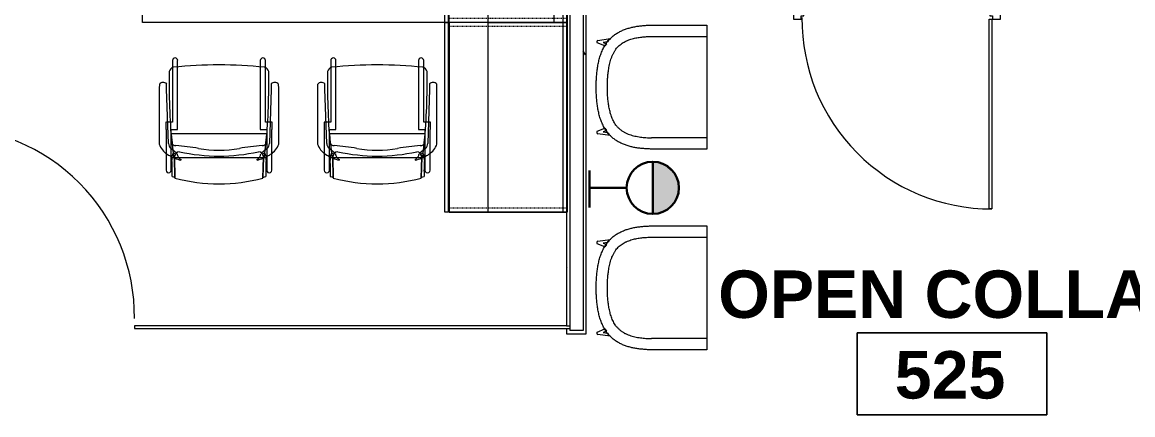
# Model space of a CAD drawing. Header units: inches. Extents: x 0 to 2535, y 0 to 2055.
# Drawn here: x 486.6 to 697.1, y 847.9 to 922.4 of the extents above; entities that cross this region are included whole.
import ezdxf

# ---------------------------------------------------------------- set-up
doc = ezdxf.new("R2010")
doc.units = ezdxf.units.IN
doc.header["$MEASUREMENT"] = 0
doc.linetypes.add('Dash', pattern=[0.25, 0.125, -0.125])
for name, color, linetype, lineweight in [('A-ANNO-NOTE', 131, 'Continuous', 9), ('A-AREA-IDEN', 2, 'Continuous', 9), ('A-DOOR', 31, 'Continuous', 13), ('A-WALL', 113, 'Continuous', 13), ('A-WALL-PATT', 111, 'Continuous', 13), ('I-FURN', 30, 'Continuous', 9), ('I-FURN-PNLS', 30, 'Continuous', 9), ('I-WALL', 2, 'Continuous', 13)]:
    doc.layers.add(name, color=color, linetype=linetype, lineweight=lineweight)
doc.styles.add('Swis721 Lt BT_B', font='', dxfattribs={"height": 9})
doc.styles.get('Swis721 Lt BT_B').set_extended_font_data('Swis721 Lt BT', bold=True)
pattern_1 = [(0, (0, 0), (30.72, 7.68), [1.267, -21.773, 1.267, -21.773, -122.88]), (0, (0, 0), (30.72, 7.68), [-46.08, 1.267, -44.813, 1.267, -21.773, -53.76]), (0, (0, 0), (30.72, 7.68), [-115.2, 1.267, -14.093, 1.267, -37.133]), (120, (11.52, 3.84), (-22.011075, 22.7643), [1.267, -21.773, 1.267, -21.773, -122.88]), (120, (11.52, 3.84), (-22.011075, 22.7643), [-46.08, 1.267, -44.813, 1.267, -21.773, -53.76]), (120, (11.52, 3.84), (-22.011075, 22.7643), [-115.2, 1.267, -14.093, 1.267, -37.133]), (240, (15.36, 19.2), (-8.708925, -30.4443), [1.267, -21.773, 1.267, -21.773, -122.88]), (240, (15.36, 19.2), (-8.708925, -30.4443), [-46.08, 1.267, -44.813, 1.267, -21.773, -53.76]), (240, (15.36, 19.2), (-8.708925, -30.4443), [-115.2, 1.267, -14.093, 1.267, -37.133])]

# ---------------------------------------------------------------- blocks, each defined once
blk = doc.blocks.new('F - EXECUTIVE DESK 2 - F - EXECUTIVE DESK 2-7090499-Level 05 POWER _ SIGNAL')
at = {"layer": 'I-FURN'}
for p, q in [((23.5, -35.87), (23.5, -12)), ((23.5, -12), (23.5, -35.86)), ((23.5, -12), (59.5, -12)), ((23.5, -12), (59.5, -12)), ((59.5, -35.86), (59.5, -12)), ((59.5, -12), (59.5, -35.87)), ((23.5, -35.87), (23.5, -35.99)), ((23.5, -36), (23.5, -35.87)), ((23.5, -35.87), (23.5, -36)), ((23.5, -35.93), (23.5, -35.87)), ((59.5, -35.87), (23.5, -35.87)), ((59.5, -35.87), (23.5, -35.87)), ((23.5, -35.99), (23.5, -35.93)), ((23.5, -36), (23.5, -36.1)), ((23.5, -36.3), (23.5, -36)), ((23.5, -36.1), (23.5, -36)), ((23.5, -36.02), (23.5, -36.08)), ((23.5, -36.17), (23.5, -36.1)), ((23.5, -36.13), (23.5, -36.18)), ((23.5, -36.17), (23.5, -36.22)), ((23.5, -36.18), (23.5, -36.17)), ((23.5, -36.22), (23.5, -36.37)), ((23.5, -36.37), (23.5, -36.3)), ((23.5, -36.37), (59.5, -36.37)), ((59.5, -35.87), (59.5, -35.93)), ((59.5, -36), (59.5, -35.87)), ((59.5, -35.87), (59.5, -36)), ((59.5, -35.99), (59.5, -35.87)), ((59.5, -35.93), (59.5, -35.99)), ((59.5, -36), (59.5, -36.18)), ((59.5, -36), (59.5, -36.37)), ((59.5, -36.1), (59.5, -36)), ((59.5, -36.08), (59.5, -36.02)), ((59.5, -36.17), (59.5, -36.13)), ((59.5, -36.18), (59.5, -36.17)), ((59.5, -36.22), (59.5, -36.17)), ((59.5, -36.37), (59.5, -36.22)), ((37.84, -49.71), (37.6, -41.21)), ((38.35, -40.44), (57.65, -40.44)), ((39.56, -42.02), (40.16, -41.57)), ((47.26, -52.62), (39.56, -42.02)), ((40.16, -41.57), (47.86, -52.17)), ((48.14, -52.17), (55.84, -41.57)), ((56.44, -42.02), (48.74, -52.62)), ((55.84, -41.57), (56.44, -42.02)), ((58.4, -41.21), (58.16, -49.71)), ((39.55, -43.05), (39.55, -44.59)), ((39.55, -43.05), (39.55, -44.59)), ((55.91, -42.61), (39.99, -42.61)), ((55.91, -42.61), (39.99, -42.61)), ((56.35, -44.59), (56.35, -43.05)), ((56.35, -44.59), (56.35, -43.05)), ((39.61, -47.35), (39.61, -45.85)), ((39.61, -47.35), (39.61, -45.85)), ((39.99, -45.03), (55.9, -45.03)), ((39.99, -45.03), (55.9, -45.03)), ((40.06, -45.41), (55.82, -45.41)), ((40.06, -45.41), (55.82, -45.41)), ((56.26, -45.85), (56.26, -47.35)), ((56.26, -45.85), (56.26, -47.35)), ((55.82, -47.79), (40.06, -47.79)), ((55.82, -47.79), (40.06, -47.79)), ((40.06, -48.07), (55.78, -48.07)), ((40.06, -48.07), (55.78, -48.07)), ((34.54, -57.42), (34.54, -50.28)), ((35.28, -49.53), (37.36, -49.53)), ((38.06, -57.42), (37.84, -49.74)), ((38.11, -50.28), (38.11, -57.42)), ((39.61, -50.08), (39.61, -48.51)), ((39.61, -50.08), (39.61, -48.51)), ((56.22, -48.51), (56.22, -50.08)), ((56.22, -48.51), (56.22, -50.08)), ((57.9, -50.28), (57.9, -57.42)), ((58.16, -49.74), (57.94, -57.42)), ((60.72, -49.53), (58.64, -49.53)), ((61.47, -57.42), (61.47, -50.28)), ((39.76, -53.03), (39.68, -51.34)), ((39.68, -51.34), (39.76, -53.03)), ((55.78, -50.52), (40.06, -50.52)), ((55.78, -50.52), (40.06, -50.52)), ((40.12, -50.88), (55.75, -50.88)), ((40.12, -50.88), (55.75, -50.88)), ((47.86, -52.17), (47.26, -52.62)), ((48.74, -52.62), (48.14, -52.17)), ((56.19, -51.34), (56.11, -53.03)), ((56.19, -51.34), (56.11, -53.03)), ((38.11, -55.82), (47.17, -52.87)), ((47.41, -53.59), (38.15, -56.6)), ((39.8, -54.24), (39.84, -55.66)), ((39.8, -54.24), (39.84, -55.66)), ((55.67, -53.45), (40.2, -53.45)), ((55.67, -53.45), (40.2, -53.45)), ((55.67, -53.79), (40.24, -53.79)), ((40.24, -53.79), (55.67, -53.79)), ((47.17, -52.87), (47.41, -53.59)), ((47.63, -53.75), (48.38, -53.75)), ((47.63, -64.52), (47.63, -53.75)), ((48.38, -53.75), (48.38, -64.52)), ((48.6, -53.59), (48.83, -52.87)), ((57.85, -56.6), (48.6, -53.59)), ((48.83, -52.87), (57.9, -55.82)), ((56.07, -55.66), (56.11, -54.24)), ((56.11, -54.24), (56.07, -55.66)), ((34.71, -56.92), (38.01, -55.85)), ((38.04, -56.63), (34.95, -57.64)), ((38.01, -55.85), (38.11, -55.82)), ((38.11, -56.61), (38.04, -56.63)), ((40.28, -56.09), (55.63, -56.09)), ((40.28, -56.09), (55.63, -56.09)), ((57.9, -55.82), (57.99, -55.85)), ((57.96, -56.63), (57.9, -56.61)), ((61.06, -57.64), (57.96, -56.63)), ((57.99, -55.85), (61.29, -56.92)), ((34.95, -57.64), (34.71, -56.92)), ((37.36, -58.17), (35.28, -58.17)), ((38.06, -57.65), (38.06, -57.47)), ((38.11, -59.31), (38.06, -57.65)), ((57.94, -57.65), (57.89, -59.31)), ((57.94, -57.47), (57.94, -57.65)), ((58.64, -58.17), (60.72, -58.17)), ((61.29, -56.92), (61.06, -57.64)), ((41.56, -63.98), (38.81, -60.13)), ((57.19, -60.13), (54.44, -63.98)), ((42.87, -62.9), (53.13, -62.9)), ((53.31, -64.52), (42.69, -64.52)), ((53.27, -64.52), (42.73, -64.52)), ((47.63, -66.85), (47.63, -64.52)), ((48.38, -64.52), (48.38, -66.85)), ((48.38, -66.85), (47.63, -66.85))]:
    blk.add_line(p, q, dxfattribs=at)
for centre, radius, start, end in [((38.35, -41.19), 0.75, 90, 181.6253), ((57.65, -41.19), 0.75, 358.3747, 90), ((35.28, -50.28), 0.746, 90, 180), ((37.36, -50.28), 0.746, 0, 90), ((58.64, -50.28), 0.746, 90, 180), ((60.72, -50.28), 0.746, 0, 90), ((35.28, -57.42), 0.746, 180, 270), ((37.36, -57.42), 0.746, 270, 0), ((58.64, -57.42), 0.746, 180, 270), ((60.72, -57.42), 0.746, 270, 0), ((38.97, -59.29), 0.861, 181.6253, 259.2912), ((57.03, -59.29), 0.861, 280.7088, 358.3747), ((42.87, -63.87), 0.972, 90, 170), ((53.13, -63.87), 0.972, 10, 90), ((42.72, -63.02), 1.5, 219.5448, 268.6344), ((42.73, -63.71), 0.819, 180, 270), ((53.27, -63.71), 0.819, 270, 0), ((53.28, -63.02), 1.5, 271.3656, 320.4552)]:
    blk.add_arc(centre, radius, start, end, dxfattribs=at)
for centre, major_axis, ratio, start_param, end_param in [((39.99, -43.05), (0.441, 0), 0.994522, 1.570796, 3.141593), ((39.99, -43.05), (0.441, 0), 0.994522, 1.570796, 3.141593), ((55.91, -43.05), (0.441, 0), 0.994522, 0, 1.570796), ((55.91, -43.05), (0.441, 0), 0.994522, 0, 1.570796), ((39.99, -44.59), (0.441, 0), 0.994522, 3.141593, 4.712389), ((39.99, -44.59), (-0.441, 0), 0.994522, 0, 1.570796), ((40.06, -45.85), (0.441, 0), 0.999591, 1.570796, 3.141593), ((40.06, -45.85), (0.441, 0), 0.999591, 2.356194, 3.141593), ((40.06, -45.85), (0.441, 0), 0.999591, 1.570796, 2.356194), ((55.82, -45.85), (0.441, 0), 0.999591, 0, 1.570796), ((55.82, -45.85), (0.441, 0), 0.999591, 0.785398, 1.570796), ((55.9, -44.59), (-0.442, 0), 0.994522, 1.570796, 3.141593), ((55.9, -44.59), (-0.442, 0), 0.994522, 1.570796, 2.356194), ((55.82, -45.85), (-0.441, 0), 0.999591, 3.141593, 3.926991), ((55.9, -44.59), (0.442, 0), 0.994522, 5.497787, 6.283185), ((40.06, -47.35), (0.441, 0), 0.999591, 3.141593, 4.712389), ((40.06, -47.35), (-0.441, 0), 0.999591, 0, 1.570796), ((40.06, -48.51), (0.441, 0), 0.999403, 1.570796, 3.141593), ((40.06, -48.51), (0.441, 0), 0.999403, 2.356194, 3.141593), ((40.06, -48.51), (0.441, 0), 0.999403, 1.570796, 2.356194), ((55.78, -48.51), (0.441, 0), 0.999403, 0, 1.570796), ((55.78, -48.51), (0.441, 0), 0.999403, 0.785398, 1.570796), ((55.82, -47.35), (0.441, 0), 0.999591, 4.712389, 6.283185), ((55.82, -47.35), (0.441, 0), 0.999591, 4.712389, 6.283185), ((55.78, -48.51), (0.441, 0), 0.999403, 0, 0.785398), ((40.06, -50.08), (0.441, 0), 0.999403, 3.141593, 4.712389), ((40.06, -50.08), (0.441, 0), 0.999403, 3.141593, 3.926991), ((40.06, -50.08), (0.441, 0), 0.999403, 3.926991, 4.712389), ((55.78, -50.08), (0.441, 0), 0.999403, 4.712389, 6.283185), ((55.78, -50.08), (0.441, 0), 0.999403, 4.712389, 5.497787), ((55.78, -50.08), (0.441, 0), 0.999403, 5.497787, 6.283185), ((40.12, -51.32), (0.441, 0), 0.998574, 1.570796, 3.191177), ((40.12, -51.32), (0.441, 0), 0.998574, 2.380987, 3.191177), ((40.12, -51.32), (0.441, 0), 0.998574, 1.570796, 2.380987), ((55.75, -51.32), (0.441, 0), 0.998574, 6.233601, 7.853982), ((55.75, -51.32), (0.441, 0), 0.998574, 0.760606, 1.570796), ((55.75, -51.32), (0.441, 0), 0.998574, 6.233601, 7.043791), ((40.2, -53.01), (0.441, 0), 0.998574, 3.191177, 4.712389), ((40.2, -53.01), (0.441, 0), 0.998574, 3.191177, 3.951783), ((40.24, -54.23), (0.441, 0), 0.99965, 1.570796, 3.16704), ((40.24, -54.23), (0.441, 0), 0.99965, 1.570796, 3.16704), ((40.2, -53.01), (0.441, 0), 0.998574, 3.951783, 4.712389), ((55.67, -53.01), (0.441, 0), 0.998574, 4.712389, 6.233601), ((55.67, -53.01), (0.441, 0), 0.998574, 4.712389, 6.233601), ((55.67, -54.23), (0.441, 0), 0.99965, 6.257738, 7.853982), ((55.67, -54.23), (0.441, 0), 0.99965, 6.257738, 7.853982), ((40.28, -55.65), (0.441, 0), 0.99965, 3.16704, 4.712389), ((40.28, -55.65), (0.441, 0), 0.99965, 3.16704, 4.712389), ((55.63, -55.65), (0.441, 0), 0.99965, 4.712389, 6.257738), ((55.63, -55.65), (0.441, 0), 0.99965, 4.712389, 6.257738)]:
    blk.add_ellipse(centre, major_axis=major_axis, ratio=ratio, start_param=start_param, end_param=end_param, dxfattribs=at)
at = {"layer": 'I-FURN-PNLS'}
for p, q in [((0, 36), (15, 36)), ((0, 0), (0, 36)), ((0.12, 36), (15, 36)), ((15, 36), (0.12, 36)), ((0.75, 36), (0.75, 0)), ((15, 36), (22.38, 36)), ((22.38, 36), (15, 36)), ((15, 36), (15, 0)), ((22.38, 36), (22.38, 0)), ((22.38, 0), (22.38, 36)), ((22.5, 35.94), (22.5, 0.06)), ((23.25, 35.94), (22.5, 35.94)), ((23.25, 0.06), (23.25, 35.94)), ((0, 0), (0.75, 0)), ((0, -72), (0, 0)), ((15, 0), (0, 0)), ((0.12, 0), (0.75, 0)), ((0.12, 0), (0.75, 0)), ((0.75, 0), (0.75, -72)), ((0.75, 0), (0.75, -72)), ((0.75, 0), (2.5, 0)), ((2.5, -36), (2.5, 0)), ((2.5, 0), (15, 0)), ((2.5, 0), (15, 0)), ((15, 0), (80.5, 0)), ((15, 0), (22.38, 0)), ((22.38, 0), (22.38, -36)), ((22.5, 0.06), (23.25, 0.06)), ((80.5, 0), (80.5, -36)), ((0, 0), (15, 0)), ((0, -72), (0, 0)), ((0.12, 0), (0.75, 0)), ((0.75, 0), (0.75, -72)), ((0.75, 0), (2.5, 0)), ((2.5, 0), (15, 0)), ((15, 0), (15, -72)), ((15, 0), (22.38, 0)), ((22.38, 0), (22.38, -36)), ((23.25, -0.06), (22.5, -0.06)), ((22.5, -0.06), (22.5, -17.94)), ((23.25, -17.94), (23.25, -0.06)), ((23.5, -36.37), (23.5, -12)), ((23.5, -12), (59.5, -12)), ((59.5, -12), (59.5, -36.37)), ((22.5, -17.94), (23.25, -17.94)), ((22.5, -18.06), (23.25, -18.06)), ((22.5, -35.94), (22.5, -18.06)), ((23.25, -18.06), (23.25, -35.94)), ((0.12, -36), (0.75, -36)), ((0.75, -36), (0.12, -36)), ((0.75, -36), (2.5, -36)), ((2.5, -36), (0.75, -36)), ((15, -36), (2.5, -36)), ((2.5, -36), (15, -36)), ((15, -36), (2.5, -36)), ((80.5, -36), (15, -36)), ((15, -36), (22.38, -36)), ((22.38, -36), (15, -36)), ((22.38, -36), (22.38, -72)), ((22.38, -36), (22.38, -72)), ((23.25, -35.94), (22.5, -35.94)), ((22.5, -36.06), (23.25, -36.06)), ((22.5, -71.94), (22.5, -36.06)), ((23.25, -36.06), (23.25, -71.94)), ((59.5, -36.37), (23.5, -36.37)), ((15, -72), (0, -72)), ((0.75, -72), (0, -72)), ((0, -72), (22.38, -72)), ((0, -90), (0, -72)), ((0.75, -72), (0.12, -72)), ((0.75, -72), (0.12, -72)), ((0.75, -72), (0.12, -72)), ((15, -72), (0.75, -72)), ((15, -72), (0.75, -72)), ((22.38, -72), (15, -72)), ((22.38, -72), (15, -72)), ((22.38, -72), (22.38, -90)), ((23.25, -71.94), (22.5, -71.94)), ((23.28, -72.06), (22.53, -72.06)), ((22.53, -72.06), (22.53, -89.94)), ((23.28, -89.94), (23.28, -72.06)), ((22.38, -90), (0, -90)), ((22.53, -89.94), (23.28, -89.94))]:
    blk.add_line(p, q, dxfattribs=at)
at = {"layer": 'I-FURN-PNLS', "linetype": 'Dash'}
for p, q in [((22.38, 0), (22.38, 36)), ((22.5, 0.06), (22.5, 35.94)), ((0.12, 35.25), (15, 35.25)), ((15, 35.25), (22.38, 35.25)), ((0.12, 0.75), (15, 0.75)), ((15, 0.75), (22.38, 0.75)), ((22.38, 0), (22.38, -36)), ((0.12, -0.75), (0.75, -0.75)), ((0.75, -0.75), (2.5, -0.75)), ((2.5, -0.75), (15, -0.75)), ((15, -0.75), (22.38, -0.75)), ((22.5, -17.94), (22.5, -0.06)), ((11.63, -8), (14.63, -8)), ((11.63, -28), (11.63, -8)), ((14.63, -8), (14.63, -28)), ((63.57, -16.03), (63.57, -19.97)), ((65.93, -16.03), (63.57, -16.03)), ((65.93, -19.97), (65.93, -16.03)), ((22.5, -18.06), (22.5, -35.94)), ((63.57, -19.97), (65.93, -19.97)), ((14.63, -28), (11.63, -28)), ((0.12, -35.25), (0.75, -35.25)), ((0.75, -35.25), (2.5, -35.25)), ((2.5, -35.25), (15, -35.25)), ((15, -35.25), (22.38, -35.25)), ((0.12, -36.75), (0.75, -36.75)), ((0.75, -36.75), (15, -36.75)), ((15, -36.75), (22.38, -36.75)), ((22.38, -36), (22.38, -72)), ((22.5, -36.06), (22.5, -71.94)), ((0.12, -71.25), (0.75, -71.25)), ((0.75, -71.25), (15, -71.25)), ((15, -71.25), (22.38, -71.25)), ((0.12, -72.75), (22.38, -72.75)), ((0.75, -72.75), (0.75, -89.25)), ((22.53, -89.94), (22.53, -72.06)), ((0.12, -89.25), (22.38, -89.25))]:
    blk.add_line(p, q, dxfattribs=at)
blk = doc.blocks.new('F-Haworth_Chair_X99-Seminar - X99 Seminar Chair with Glides-7063153-Level 05 POWER _ SIGNAL')
at = {"layer": 'I-FURN'}
for p, q in [((-8.34, 11.52), (-8.42, 7.57)), ((-8.42, 7.57), (-8.34, 11.37)), ((8.42, 7.57), (8.34, 11.52)), ((8.34, 11.37), (8.42, 7.57)), ((-10.04, 10.02), (-10.04, 6.81)), ((-9.04, 7.4), (-9.04, 10.02)), ((9.04, 10.02), (9.04, 7.4)), ((10.04, 6.81), (10.04, 10.02)), ((-10.04, 6.81), (-10.04, 5)), ((-9.13, 5.92), (-8.07, 6.77)), ((-9.04, 5.99), (-9.04, 7.4)), ((-8.68, 6.87), (-8.75, 6.22)), ((-8.62, 7.42), (-8.68, 6.87)), ((-8.6, 7.6), (-8.62, 7.43)), ((-8.61, 6.81), (-8.23, 6.95)), ((-8.49, 7.6), (-8.56, 7.6)), ((-7.65, 7.6), (-8.4, 7.6)), ((-8.03, 6.81), (-7.95, 6.87)), ((7.65, 7.6), (-7.65, 7.6)), ((-7.18, 7.99), (-7.21, 8.13)), ((7.21, 8.13), (7.18, 7.99)), ((8.4, 7.6), (7.65, 7.6)), ((7.95, 6.87), (8.03, 6.81)), ((8.07, 6.77), (9.13, 5.92)), ((8.23, 6.95), (8.61, 6.81)), ((8.56, 7.6), (8.49, 7.6)), ((8.62, 7.43), (8.6, 7.6)), ((8.68, 6.87), (8.62, 7.42)), ((8.75, 6.22), (8.68, 6.87)), ((9.04, 7.4), (9.04, 5.99)), ((10.04, 5), (10.04, 6.81)), ((-11.32, 5.06), (-11.32, -5.48)), ((-10.04, 4.99), (-10.04, 2.27)), ((-9.92, -5.36), (-9.57, 4.97)), ((-8.9, 4.8), (-9.07, 3.2)), ((-9.04, 3.62), (-9.04, 5.99)), ((-8.88, 4.99), (-8.89, 4.91)), ((-8.75, 6.22), (-8.88, 4.99)), ((8.88, 4.99), (8.75, 6.22)), ((8.89, 4.91), (8.88, 4.99)), ((9.07, 3.2), (8.9, 4.8)), ((9.04, 5.99), (9.04, 3.62)), ((9.57, 4.97), (9.92, -5.36)), ((10.04, 2.27), (10.04, 4.99)), ((11.32, -5.48), (11.32, 5.06)), ((-10.04, 2.27), (-10.07, 2.27)), ((-10.07, 2.27), (-10.07, 0.89)), ((-9.07, 3.2), (-9.07, 3.12)), ((-9.07, 3.12), (9.07, 3.12)), ((-9.04, 3.43), (-9.04, 3.62)), ((-9.04, 3.12), (-9.04, 3.43)), ((-9.04, 2.27), (-9.04, 3.12)), ((-7.83, 2.27), (-9.04, 2.27)), ((-7.83, -9.57), (-7.83, 2.27)), ((9.04, 2.27), (7.83, 2.27)), ((7.83, 2.27), (7.83, -9.57)), ((9.04, 3.62), (9.04, 3.43)), ((9.04, 3.43), (9.04, 3.12)), ((9.04, 3.12), (9.04, 2.27)), ((9.07, 3.12), (9.07, 3.2)), ((10.07, 2.27), (10.04, 2.27)), ((10.07, 0.89), (10.07, 2.27)), ((-10.07, 0.89), (-9.71, 0.89)), ((-9.71, 0.89), (-9.2, 0.89)), ((-9.2, 0.89), (-8.82, 0.89)), ((-8.82, 0.89), (-8.82, -9.44)), ((8.82, 0.89), (9.2, 0.89)), ((8.82, -9.44), (8.82, 0.89)), ((9.2, 0.89), (9.71, 0.89)), ((9.71, 0.89), (10.07, 0.89)), ((-11.32, -5.48), (-11.3, -6.32)), ((-9.92, -6.36), (-9.92, -5.36)), ((9.92, -5.36), (9.92, -6.36)), ((11.3, -6.32), (11.32, -5.48)), ((-8.82, -9.44), (-8.82, -10.78)), ((-7.83, -10.78), (-7.83, -9.57)), ((7.83, -9.57), (7.83, -10.78)), ((8.82, -10.78), (8.82, -9.44))]:
    blk.add_line(p, q, dxfattribs=at)
for centre, radius, start, end in [((-36.06, 10.03), 27.2, 355.9857, 2.5118), ((0, -20.73), 33.17, 104.5766, 105.5522), ((0, -20.29), 32.89, 75.3075, 104.696), ((0, -20.73), 33.17, 74.4478, 75.4234), ((36.06, 10.03), 27.2, 177.4882, 184.0143), ((-9.54, 10.02), 0.498, 360, 180), ((9.54, 10.02), 0.498, 360, 180), ((-7.87, 3.92), 3.63, 121.9522, 161.8211), ((-4.71, -1.15), 9.61, 116.0036, 121.9522), ((-5.2, 7.86), 3.74, 175.9857, 189.9064), ((-4.71, -1.15), 9.61, 113.5094, 116.0036), ((-8.28, 7.33), 0.613, 189.9064, 237.4573), ((-4.71, -1.15), 9.61, 112.927, 113.3607), ((-4.71, -1.15), 9.61, 105.0666, 112.7369), ((-7.37, 7.55), 1.05, 178.8214, 214.7998), ((-7.37, 7.55), 1.05, 178.8214, 264.0446), ((-6.55, 6.76), 1.38, 160.4467, 174.9122), ((-6.55, 6.76), 1.38, 147.5752, 160.4467), ((-6.55, 6.76), 1.38, 131.5158, 145.9813), ((0, -26.49), 33.83, 77.2285, 102.7715), ((-6.55, 6.76), 1.38, 117.0503, 131.5158), ((6.55, 6.76), 1.38, 48.4842, 62.9497), ((4.71, -1.15), 9.61, 67.2631, 74.9334), ((6.55, 6.76), 1.38, 34.0187, 48.4842), ((7.37, 7.55), 1.05, 275.9554, 1.1786), ((6.55, 6.76), 1.38, 5.0878, 32.4248), ((7.37, 7.55), 1.05, 325.2002, 1.1786), ((4.71, -1.15), 9.61, 66.6393, 67.073), ((4.71, -1.15), 9.61, 63.9964, 66.4906), ((8.28, 7.33), 0.613, 302.5427, 350.0936), ((5.2, 7.86), 3.74, 350.0936, 4.0143), ((4.71, -1.15), 9.61, 58.0478, 63.9964), ((7.87, 3.92), 3.63, 18.1789, 58.0478), ((-8.18, 4.9), 1.39, 132.8922, 177.1987), ((144.06, -7.32), 153.52, 175.4787, 180.5251), ((-8.24, 4.59), 0.763, 84.2338, 165.7662), ((-11.32, 48.08), 42.84, 274.2301, 280.0233), ((0, -15.97), 22.19, 79.9767, 100.0233), ((11.32, 48.08), 42.84, 259.9767, 265.7699), ((8.24, 4.59), 0.763, 14.2338, 95.7662), ((-144.06, -7.32), 153.52, 359.4749, 4.5213), ((8.18, 4.9), 1.39, 2.8013, 47.1078), ((-10.58, -5.68), 0.956, 221.8901, 314.1099), ((10.58, -5.68), 0.956, 225.8901, 318.1099), ((-8.21, -8.28), 1.31, 200.0433, 249.9567), ((0, 75.01), 84.96, 264.1475, 275.8525), ((8.21, -8.28), 1.31, 290.0433, 339.9567), ((-8.32, -10.78), 0.495, 180, 360), ((8.32, -10.78), 0.495, 180, 360)]:
    blk.add_arc(centre, radius, start, end, dxfattribs=at)
blk = doc.blocks.new('F-Haworth_Chair_X99-Seminar - X99 Seminar Chair with Glides-V18-Level 05 POWER _ SIGNAL')
at = {"layer": 'I-FURN'}
for p, q in [((-8.34, 11.52), (-8.42, 7.57)), ((-8.42, 7.57), (-8.34, 11.37)), ((8.42, 7.57), (8.34, 11.52)), ((8.34, 11.37), (8.42, 7.57)), ((-10.04, 10.02), (-10.04, 6.81)), ((-9.04, 7.4), (-9.04, 10.02)), ((9.04, 10.02), (9.04, 7.4)), ((10.04, 6.81), (10.04, 10.02)), ((-10.04, 6.81), (-10.04, 5)), ((-9.13, 5.92), (-8.07, 6.77)), ((-9.04, 5.99), (-9.04, 7.4)), ((-8.68, 6.87), (-8.75, 6.22)), ((-8.62, 7.42), (-8.68, 6.87)), ((-8.6, 7.6), (-8.62, 7.43)), ((-8.61, 6.81), (-8.23, 6.95)), ((-8.49, 7.6), (-8.56, 7.6)), ((-7.65, 7.6), (-8.4, 7.6)), ((-8.03, 6.81), (-7.95, 6.87)), ((7.65, 7.6), (-7.65, 7.6)), ((-7.18, 7.99), (-7.21, 8.13)), ((7.21, 8.13), (7.18, 7.99)), ((8.4, 7.6), (7.65, 7.6)), ((7.95, 6.87), (8.03, 6.81)), ((8.07, 6.77), (9.13, 5.92)), ((8.23, 6.95), (8.61, 6.81)), ((8.56, 7.6), (8.49, 7.6)), ((8.62, 7.43), (8.6, 7.6)), ((8.68, 6.87), (8.62, 7.42)), ((8.75, 6.22), (8.68, 6.87)), ((9.04, 7.4), (9.04, 5.99)), ((10.04, 5), (10.04, 6.81)), ((-11.32, 5.06), (-11.32, -5.48)), ((-10.04, 4.99), (-10.04, 2.27)), ((-9.92, -5.36), (-9.57, 4.97)), ((-8.9, 4.8), (-9.07, 3.2)), ((-9.04, 3.62), (-9.04, 5.99)), ((-8.88, 4.99), (-8.89, 4.91)), ((-8.75, 6.22), (-8.88, 4.99)), ((8.88, 4.99), (8.75, 6.22)), ((8.89, 4.91), (8.88, 4.99)), ((9.07, 3.2), (8.9, 4.8)), ((9.04, 5.99), (9.04, 3.62)), ((9.57, 4.97), (9.92, -5.36)), ((10.04, 2.27), (10.04, 4.99)), ((11.32, -5.48), (11.32, 5.06)), ((-10.04, 2.27), (-10.07, 2.27)), ((-10.07, 2.27), (-10.07, 0.89)), ((-9.07, 3.2), (-9.07, 3.12)), ((-9.07, 3.12), (9.07, 3.12)), ((-9.04, 3.43), (-9.04, 3.62)), ((-9.04, 3.12), (-9.04, 3.43)), ((-9.04, 2.27), (-9.04, 3.12)), ((-7.83, 2.27), (-9.04, 2.27)), ((-7.83, -9.57), (-7.83, 2.27)), ((9.04, 2.27), (7.83, 2.27)), ((7.83, 2.27), (7.83, -9.57)), ((9.04, 3.62), (9.04, 3.43)), ((9.04, 3.43), (9.04, 3.12)), ((9.04, 3.12), (9.04, 2.27)), ((9.07, 3.12), (9.07, 3.2)), ((10.07, 2.27), (10.04, 2.27)), ((10.07, 0.89), (10.07, 2.27)), ((-10.07, 0.89), (-9.71, 0.89)), ((-9.71, 0.89), (-9.2, 0.89)), ((-9.2, 0.89), (-8.82, 0.89)), ((-8.82, 0.89), (-8.82, -9.44)), ((8.82, 0.89), (9.2, 0.89)), ((8.82, -9.44), (8.82, 0.89)), ((9.2, 0.89), (9.71, 0.89)), ((9.71, 0.89), (10.07, 0.89)), ((-11.32, -5.48), (-11.3, -6.32)), ((-9.92, -6.36), (-9.92, -5.36)), ((9.92, -5.36), (9.92, -6.36)), ((11.3, -6.32), (11.32, -5.48)), ((-8.82, -9.44), (-8.82, -10.78)), ((-7.83, -10.78), (-7.83, -9.57)), ((7.83, -9.57), (7.83, -10.78)), ((8.82, -10.78), (8.82, -9.44))]:
    blk.add_line(p, q, dxfattribs=at)
for centre, radius, start, end in [((-36.06, 10.03), 27.2, 355.9857, 2.5118), ((0, -20.73), 33.17, 104.5766, 105.5522), ((0, -20.29), 32.89, 75.3075, 104.696), ((0, -20.73), 33.17, 74.4478, 75.4234), ((36.06, 10.03), 27.2, 177.4882, 184.0143), ((-9.54, 10.02), 0.498, 360, 180), ((9.54, 10.02), 0.498, 360, 180), ((-7.87, 3.92), 3.63, 121.9522, 161.8211), ((-4.71, -1.15), 9.61, 116.0036, 121.9522), ((-5.2, 7.86), 3.74, 175.9857, 189.9064), ((-4.71, -1.15), 9.61, 113.5094, 116.0036), ((-8.28, 7.33), 0.613, 189.9064, 237.4573), ((-4.71, -1.15), 9.61, 112.927, 113.3607), ((-4.71, -1.15), 9.61, 105.0666, 112.7369), ((-7.37, 7.55), 1.05, 178.8214, 214.7998), ((-7.37, 7.55), 1.05, 178.8214, 264.0446), ((-6.55, 6.76), 1.38, 147.5752, 174.9122), ((-6.55, 6.76), 1.38, 117.0503, 145.9813), ((0, -26.49), 33.83, 77.2285, 102.7715), ((6.55, 6.76), 1.38, 34.0187, 62.9497), ((4.71, -1.15), 9.61, 67.2631, 74.9334), ((7.37, 7.55), 1.05, 275.9554, 1.1786), ((6.55, 6.76), 1.38, 19.5533, 32.4248), ((6.55, 6.76), 1.38, 5.0878, 19.5533), ((7.37, 7.55), 1.05, 325.2002, 1.1786), ((4.71, -1.15), 9.61, 66.6393, 67.073), ((4.71, -1.15), 9.61, 63.9964, 66.4906), ((8.28, 7.33), 0.613, 302.5427, 350.0936), ((5.2, 7.86), 3.74, 350.0936, 4.0143), ((4.71, -1.15), 9.61, 58.0478, 63.9964), ((7.87, 3.92), 3.63, 18.1789, 58.0478), ((-8.18, 4.9), 1.39, 132.8922, 177.1987), ((144.06, -7.32), 153.52, 175.4787, 180.5251), ((-8.24, 4.59), 0.763, 84.2338, 165.7662), ((-11.32, 48.08), 42.84, 274.2301, 280.0233), ((0, -15.97), 22.19, 79.9767, 100.0233), ((11.32, 48.08), 42.84, 259.9767, 265.7699), ((8.24, 4.59), 0.763, 14.2338, 95.7662), ((-144.06, -7.32), 153.52, 359.4749, 4.5213), ((8.18, 4.9), 1.39, 2.8013, 47.1078), ((-10.58, -5.68), 0.956, 221.8901, 314.1099), ((10.58, -5.68), 0.956, 225.8901, 318.1099), ((-8.21, -8.28), 1.31, 200.0433, 249.9567), ((0, 75.01), 84.96, 264.1475, 275.8525), ((8.21, -8.28), 1.31, 290.0433, 339.9567), ((-8.32, -10.78), 0.495, 180, 360), ((8.32, -10.78), 0.495, 180, 360)]:
    blk.add_arc(centre, radius, start, end, dxfattribs=at)
blk = doc.blocks.new('Door - Single - Solid Door-8064375-Level 05 POWER _ SIGNAL')
at = {"layer": 'A-DOOR'}
for p, q in [((-14.01, 38.71), (-13.51, 38.71)), ((-14.01, 2.71), (-14.01, 38.71)), ((-13.51, 38.71), (-13.51, 2.71)), ((-13.51, 2.71), (-14.01, 2.71))]:
    blk.add_line(p, q, dxfattribs=at)
at = {"layer": 'A-DOOR', "lineweight": 9}
for p, q in [((-15.63, 2.71), (-15.63, 1.96)), ((-14.13, 2.71), (-15.63, 2.71)), ((-14.13, 2.09), (-14.13, 2.71)), ((23.62, 2.71), (22.12, 2.71)), ((22.12, 2.71), (22.12, 2.09)), ((23.62, 1.96), (23.62, 2.71)), ((-13.63, 2.09), (-14.13, 2.09)), ((-14.13, -2.54), (-14.13, 0.59)), ((-14.13, 0.59), (-13.63, 0.59)), ((-13.63, 0.59), (-13.63, 2.09)), ((22.12, 2.09), (21.62, 2.09)), ((21.62, 2.09), (21.62, 0.59)), ((21.62, 0.59), (22.12, 0.59)), ((22.12, 0.59), (22.12, -2.54)), ((-15.63, -1.79), (-15.63, -2.54)), ((23.62, -2.54), (23.62, -1.79)), ((-15.63, -2.54), (-14.13, -2.54)), ((22.12, -2.54), (23.62, -2.54))]:
    blk.add_line(p, q, dxfattribs=at)
blk.add_arc((-14.01, 2.71), 36, 359.5, 90, dxfattribs=at)
blk = doc.blocks.new('Seating-Chair-Teknion-BBTCS_Tulip-R2013 - Sled Work Chair-7177571-Level 05 POWER _ SIGNAL')
at = {"layer": 'I-FURN'}
for p, q in [((-11.75, 0), (-11.75, 10.5)), ((-11.75, 10.5), (11.75, 10.5)), ((-9.62, 0), (-9.62, 10.5)), ((9.63, 10.5), (9.63, 0)), ((11.75, 10.5), (11.75, 0)), ((-8.84, -10.2), (-9.19, -7.85)), ((-8.6, -8.34), (-8.48, -9.18)), ((8.48, -9.18), (8.6, -8.34)), ((9.19, -7.85), (8.84, -10.2)), ((-8.48, -9.18), (-8.23, -8.57)), ((-7.8, -8.86), (-8.38, -10.29)), ((-8.23, -8.57), (-7.8, -8.86)), ((7.8, -8.86), (8.23, -8.57)), ((8.38, -10.29), (7.8, -8.86)), ((8.23, -8.57), (8.48, -9.18))]:
    blk.add_line(p, q, dxfattribs=at)
for centre, radius, start, end in [((-2.42, -0.37), 10.09, 227.8649, 232.2029), ((2.42, -0.37), 10.09, 307.7971, 312.1351), ((-8.59, -10.15), 0.253, 189.7663, 326.4154), ((8.59, -10.15), 0.253, 213.5846, 350.2337)]:
    blk.add_arc(centre, radius, start, end, dxfattribs=at)
for points, knots in [([(-8.81, -8.21), (-9, -8.04), (-9.37, -7.69), (-9.85, -7.13), (-10.2, -6.61), (-10.45, -6.17), (-10.62, -5.84), (-10.78, -5.5), (-10.92, -5.15), (-11.05, -4.8), (-11.16, -4.44), (-11.26, -4.08), (-11.38, -3.6), (-11.48, -3.11), (-11.56, -2.62), (-11.62, -2.12), (-11.69, -1.5), (-11.73, -0.75), (-11.75, -0.25), (-11.75, 0)], [-1, -1, -1, -1, -0.916667, -0.833333, -0.75, -0.708333, -0.666667, -0.625, -0.583333, -0.541667, -0.5, -0.458333, -0.416667, -0.333333, -0.291667, -0.25, -0.166667, -0.083333, 0, 0, 0, 0]), ([(-7.2, -6.77), (-7.45, -6.58), (-7.79, -6.26), (-8.18, -5.78), (-8.44, -5.39), (-8.63, -5.05), (-8.76, -4.77), (-8.89, -4.49), (-9.02, -4.13), (-9.16, -3.68), (-9.28, -3.23), (-9.4, -2.63), (-9.51, -1.87), (-9.59, -0.94), (-9.62, -0.32), (-9.62, 0)], [-1, -1, -1, -1, -0.875, -0.8125, -0.75, -0.6875, -0.65625, -0.625, -0.5625, -0.5, -0.4375, -0.375, -0.25, -0.125, 0, 0, 0, 0]), ([(7.2, -6.77), (7.35, -6.66), (7.62, -6.42), (7.97, -6.05), (8.24, -5.7), (8.43, -5.4), (8.57, -5.17), (8.69, -4.94), (8.84, -4.61), (9, -4.2), (9.16, -3.69), (9.29, -3.17), (9.39, -2.65), (9.48, -2.12), (9.54, -1.59), (9.6, -0.89), (9.62, -0.35), (9.63, 0)], [0, 0, 0, 0, 0.071429, 0.142857, 0.214286, 0.25, 0.285714, 0.321429, 0.357143, 0.428571, 0.5, 0.571429, 0.642857, 0.714286, 0.785714, 0.857143, 1, 1, 1, 1]), ([(11.75, 0), (11.75, -0.25), (11.73, -0.75), (11.68, -1.5), (11.61, -2.24), (11.52, -2.86), (11.43, -3.35), (11.35, -3.72), (11.26, -4.08), (11.16, -4.44), (11.05, -4.8), (10.92, -5.15), (10.78, -5.5), (10.57, -5.95), (10.27, -6.5), (9.85, -7.13), (9.37, -7.69), (9, -8.04), (8.81, -8.21)], [-1, -1, -1, -1, -0.916667, -0.833333, -0.75, -0.666667, -0.625, -0.583333, -0.541667, -0.5, -0.458333, -0.416667, -0.375, -0.333333, -0.25, -0.166667, -0.083333, 0, 0, 0, 0]), ([(0, -10.5), (-0.31, -10.5), (-0.94, -10.49), (-1.87, -10.45), (-2.79, -10.37), (-3.55, -10.27), (-4.16, -10.17), (-4.62, -10.08), (-5.07, -9.98), (-5.52, -9.85), (-5.96, -9.72), (-6.4, -9.57), (-6.84, -9.4), (-7.25, -9.2), (-7.66, -8.99), (-8.19, -8.67), (-8.57, -8.4), (-8.81, -8.21)], [-1, -1, -1, -1, -0.9, -0.8, -0.7, -0.6, -0.55, -0.5, -0.45, -0.4, -0.35, -0.3, -0.25, -0.2, -0.15, -0.1, 0, 0, 0, 0]), ([(0, -8.37), (-0.27, -8.38), (-0.68, -8.37), (-1.22, -8.35), (-1.61, -8.33), (-2.01, -8.3), (-2.41, -8.27), (-2.81, -8.22), (-3.25, -8.16), (-3.74, -8.09), (-4.26, -7.98), (-4.78, -7.86), (-5.21, -7.73), (-5.55, -7.61), (-5.88, -7.49), (-6.29, -7.31), (-6.75, -7.06), (-7.05, -6.87), (-7.2, -6.77)], [-1, -1, -1, -1, -0.892857, -0.839286, -0.785714, -0.732143, -0.678571, -0.625, -0.571429, -0.5, -0.428571, -0.357143, -0.285714, -0.25, -0.214286, -0.142857, -0.071429, 0, 0, 0, 0]), ([(7.2, -6.77), (6.94, -6.95), (6.55, -7.19), (5.98, -7.45), (5.55, -7.62), (5.1, -7.76), (4.5, -7.93), (3.74, -8.09), (2.81, -8.23), (1.88, -8.32), (0.95, -8.36), (0.32, -8.38), (0, -8.37)], [-1, -1, -1, -1, -0.875, -0.8125, -0.75, -0.6875, -0.625, -0.5, -0.375, -0.25, -0.125, 0, 0, 0, 0]), ([(8.81, -8.21), (8.57, -8.4), (8.19, -8.67), (7.66, -8.99), (7.25, -9.2), (6.84, -9.4), (6.4, -9.57), (5.96, -9.72), (5.52, -9.85), (5.07, -9.98), (4.62, -10.08), (4.16, -10.17), (3.7, -10.25), (3.25, -10.31), (2.64, -10.38), (1.87, -10.45), (0.94, -10.49), (0.31, -10.5), (0, -10.5)], [-1, -1, -1, -1, -0.9, -0.85, -0.8, -0.75, -0.7, -0.65, -0.6, -0.55, -0.5, -0.45, -0.4, -0.35, -0.3, -0.2, -0.1, 0, 0, 0, 0])]:
    blk.add_open_spline(points, degree=3, knots=knots, dxfattribs=at)
blk = doc.blocks.new('Door - Glass Single - Patch - Short Handle-8028882-Level 05 POWER _ SIGNAL')
at = {"layer": 'A-DOOR', "lineweight": 20}
for p, q in [((17, -2), (18, -2)), ((17, -38), (17, -2)), ((18, -2), (18, -38)), ((18, -38), (17, -38))]:
    blk.add_line(p, q, dxfattribs=at)
at = {"layer": 'A-DOOR', "lineweight": 9}
blk.add_arc((18, -2), 36, 179.5, 270, dxfattribs=at)
blk = doc.blocks.new('Room Tag - Room Name and Number-3379422-Level 05 POWER _ SIGNAL')
at = {"layer": 'A-AREA-IDEN'}
for p, q in [((-0.1881, -0.1636), (-0.1881, -0.0018)), ((-0.1881, -0.0018), (0.1869, -0.0018)), ((0.1869, -0.0018), (-0.1881, -0.0018)), ((-0.1881, -0.0018), (-0.1881, -0.1636)), ((0.1869, -0.0018), (0.1869, -0.1636)), ((0.1869, -0.1636), (0.1869, -0.0018)), ((0.1869, -0.1636), (-0.1881, -0.1636)), ((-0.1881, -0.1636), (0.1869, -0.1636))]:
    blk.add_line(p, q, dxfattribs=at)

msp = doc.modelspace()

# ---------------------------------------------------------------- hatches: boundary and pattern name
at = {"layer": 'A-ANNO-NOTE'}
for points in [[(607.01, 895.82), (606.62, 895.87), (606.09, 895.9)], [(607.9, 895.56), (607.01, 895.82), (606.09, 895.9)], [(606.09, 886), (607.9, 895.56), (606.09, 895.9)], [(606.09, 886), (607.01, 886.09), (607.9, 895.56)], [(607.01, 886.09), (609.55, 887.4), (607.9, 895.56)], [(608.83, 895.08), (608.61, 895.22), (607.9, 895.56)], [(609.64, 894.4), (608.83, 895.08), (607.9, 895.56)], [(609.55, 887.4), (610.36, 893.46), (607.9, 895.56)], [(610.36, 893.46), (609.64, 894.4), (607.9, 895.56)], [(609.64, 894.4), (609.35, 894.68), (608.83, 895.08)], [(609.55, 887.4), (611.04, 890.82), (610.36, 893.46)], [(610.36, 893.46), (610.14, 893.8), (609.64, 894.4)], [(611.04, 891.08), (610.55, 893.12), (610.36, 893.46), (610.79, 891.97)], [(611.04, 890.82), (611.04, 891.08), (610.36, 893.46), (610.79, 891.8)], [(611.04, 891.08), (610.87, 892.25), (610.55, 893.12), (610.79, 892.12)], [(609.55, 887.4), (610.7, 889.15), (611.04, 890.82), (610.79, 890.24)], [(610.7, 889.15), (610.87, 889.65), (611.04, 890.82), (610.79, 889.57)], [(610.87, 892.25), (610.79, 892.52), (610.79, 892.47)], [(611.04, 891.08), (611.02, 891.48), (610.87, 892.25)], [(610.87, 889.65), (610.93, 889.9), (611.04, 890.82)], [(609.55, 887.4), (610.22, 888.21), (610.7, 889.15)], [(610.22, 888.21), (610.49, 888.67), (610.7, 889.15)], [(607.01, 886.09), (608.72, 886.75), (609.55, 887.4)], [(607.01, 886.09), (608.49, 886.62), (608.72, 886.75)], [(607.01, 886.09), (607.77, 886.29), (608.49, 886.62)], [(608.72, 886.75), (609.05, 886.98), (609.55, 887.4)]]:
    msp.add_hatch(color=256, dxfattribs=at).paths.add_polyline_path(points, flags=0)
at = {"layer": 'A-WALL-PATT', "lineweight": 9}
h = msp.add_hatch(dxfattribs=at)
h.set_pattern_fill('FP_1', color=256, style=0, pattern_type=2)
h.set_pattern_definition(pattern_1)
h.paths.add_polyline_path([(589.74, 863.25), (590.37, 863.25), (590.35, 864.25), (589.74, 864.25), (589.74, 863.88)], flags=0)
h.paths.add_polyline_path([(589.74, 864.75), (590.37, 864.75), (590.37, 1013.5), (589.74, 1013.49), (589.75, 1012.31), (589.87, 1012.31), (589.87, 886.31), (589.74, 886.31), (589.74, 867.36)], flags=0)
h = msp.add_hatch(dxfattribs=at)
h.set_pattern_fill('FP_1', color=256, style=0, pattern_type=2)
h.set_pattern_definition(pattern_1)
h.paths.add_polyline_path([(593.49, 863.25), (593.49, 924.31), (592.87, 924.31), (592.87, 863.88), (590.37, 863.88), (590.37, 863.25), (592.87, 863.25)], flags=0)
h.paths.add_polyline_path([(593.49, 926.81), (593.49, 1013.5), (592.87, 1013.5), (592.87, 926.81)], flags=0)

# ---------------------------------------------------------------- linework, layer by layer
at = {"layer": 'A-ANNO-NOTE'}
msp.add_line((606.09, 895.9), (606.09, 886), dxfattribs=at)
at = {"layer": 'A-ANNO-NOTE', "lineweight": 30}
for p, q in [((606.09, 895.9), (606.09, 886)), ((594.13, 894.23), (594.13, 887.22)), ((594.13, 890.96), (601.14, 890.96))]:
    msp.add_line(p, q, dxfattribs=at)
msp.add_circle((606.09, 890.95), 4.95, dxfattribs=at)
msp.add_circle((606.09, 890.95), 4.95, dxfattribs=at)
msp.add_circle((606.09, 890.95), 4.95, dxfattribs=at)
msp.add_circle((606.09, 890.95), 4.95, dxfattribs=at)
msp.add_circle((606.09, 890.95), 4.95, dxfattribs=at)
msp.add_circle((606.09, 890.95), 4.95, dxfattribs=at)
msp.add_circle((606.09, 890.95), 4.95, dxfattribs=at)
at = {"layer": 'A-ANNO-NOTE'}
msp.add_arc((606.09, 890.95), 4.95, 270, 90, dxfattribs=at)
at = {"layer": 'A-WALL'}
for p, q in [((590.37, 1013.5), (590.37, 863.88)), ((592.87, 924.31), (592.87, 863.88)), ((589.74, 864.75), (590.37, 864.75)), ((589.74, 864.25), (590.37, 864.25)), ((592.87, 863.88), (590.37, 863.88))]:
    msp.add_line(p, q, dxfattribs=at)
at = {"layer": 'I-WALL'}
for p, q in [((589.74, 1013.5), (589.74, 864.75)), ((593.49, 863.25), (593.49, 923.69)), ((589.74, 864.75), (507.85, 864.75)), ((507.85, 864.75), (507.85, 864.25)), ((507.85, 864.25), (589.74, 864.25)), ((589.74, 864.25), (589.74, 863.25)), ((589.74, 863.25), (593.49, 863.25))]:
    msp.add_line(p, q, dxfattribs=at)

# ---------------------------------------------------------------- block references
at = {"layer": 'A-AREA-IDEN', "xscale": 95.99999999999994, "yscale": 95.99999999999994, "zscale": 95.99999999999994}
msp.add_blockref('Room Tag - Room Name and Number-3379422-Level 05 POWER _ SIGNAL', (662.87, 863.59), dxfattribs=at)
at = {"layer": 'A-DOOR', "rotation": 180}
for name, p in [('Door - Single - Solid Door-8064375-Level 05 POWER _ SIGNAL', (656.36, 925.65)), ('Door - Glass Single - Patch - Short Handle-8028882-Level 05 POWER _ SIGNAL', (489.85, 864.5))]:
    msp.add_blockref(name, p, dxfattribs=at)
at = {"layer": 'I-FURN'}
for name, p, rotation in [('F - EXECUTIVE DESK 2 - F - EXECUTIVE DESK 2-7090499-Level 05 POWER _ SIGNAL', (589.87, 922.31), 180), ('Seating-Chair-Teknion-BBTCS_Tulip-R2013 - Sled Work Chair-7177571-Level 05 POWER _ SIGNAL', (605.87, 910.06), 269.9999999999999), ('F-Haworth_Chair_X99-Seminar - X99 Seminar Chair with Glides-7063153-Level 05 POWER _ SIGNAL', (523.87, 904.31), 180), ('F-Haworth_Chair_X99-Seminar - X99 Seminar Chair with Glides-V18-Level 05 POWER _ SIGNAL', (553.87, 904.31), 180), ('Seating-Chair-Teknion-BBTCS_Tulip-R2013 - Sled Work Chair-7177571-Level 05 POWER _ SIGNAL', (605.87, 871.97), 269.9999999999999)]:
    msp.add_blockref(name, p, dxfattribs=dict(at, rotation=rotation))

# ---------------------------------------------------------------- texts
at = {"layer": 'A-AREA-IDEN', "char_height": 9, "attachment_point": 1, "style": 'Swis721 Lt BT_B'}
for s, insert, width in [('OPEN COLLAB', (618.5, 875.27), 107.262), ('525', (651.95, 859.97), 25.452)]:
    msp.add_mtext(s, dxfattribs=dict(at, insert=insert, width=width))

doc.saveas('drawing.dxf')
